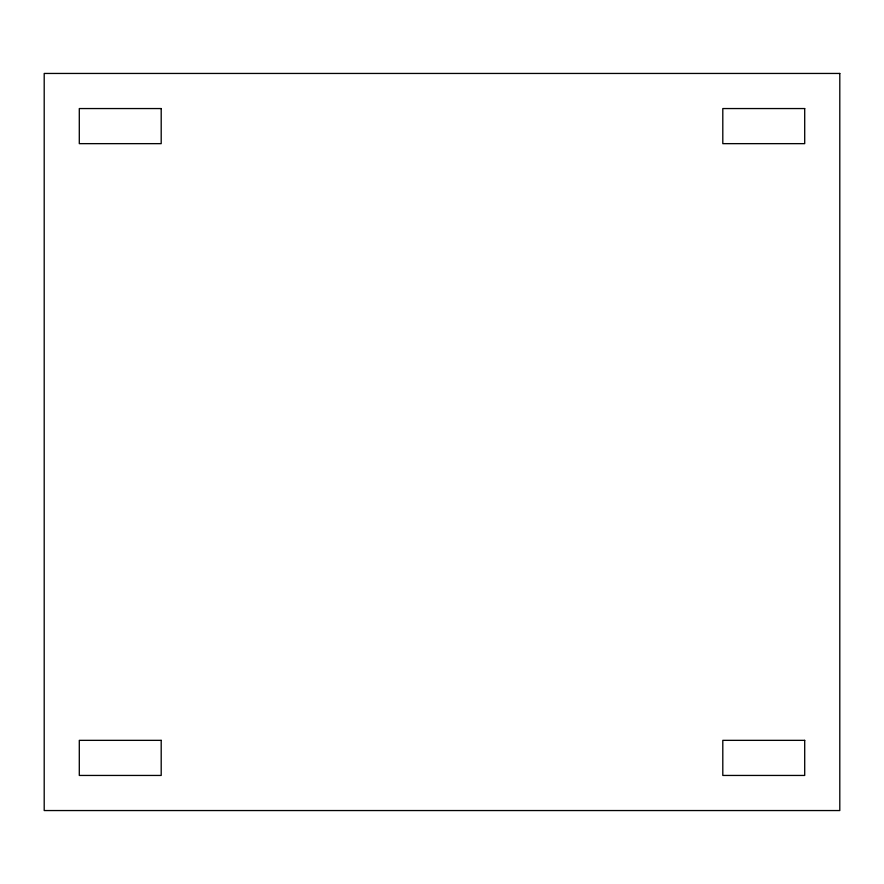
<?xml version="1.0" encoding="UTF-8"?>
<svg xmlns="http://www.w3.org/2000/svg" width="884" height="884" viewBox="0 0 884 884"><rect width="100%" height="100%" fill="white"/><g stroke="black" fill="none" stroke-linecap="round" stroke-linejoin="round"><path stroke-width="1.33" d="M839.8 73.449L44.2 73.449L44.2 810.551L839.8 810.551L839.8 73.449M161.197 108.555L79.295 108.555L79.295 143.65L161.197 143.65L161.197 108.555M804.705 108.555L722.803 108.555L722.803 143.65L804.705 143.65L804.705 108.555M161.197 740.35L79.295 740.35L79.295 775.445L161.197 775.445L161.197 740.35M804.705 740.35L722.803 740.35L722.803 775.445L804.705 775.445L804.705 740.35"/></g></svg>
